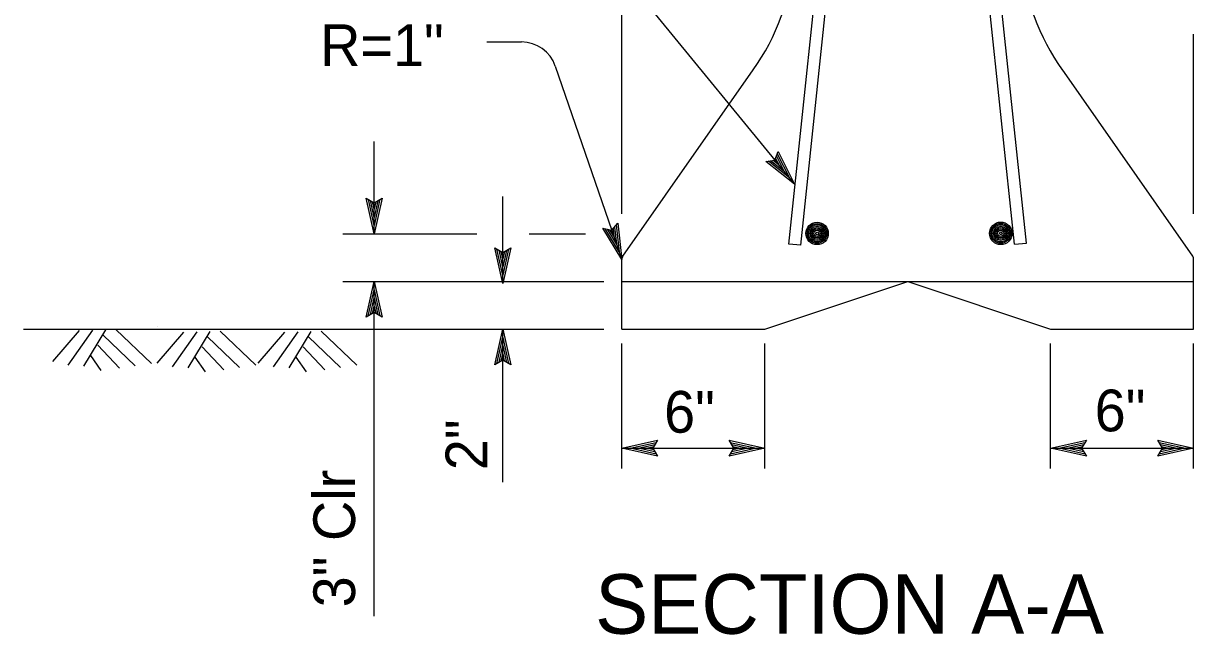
# Model space of a CAD drawing. Extents: x -894 to 866, y -476 to 714.
# Drawn here: x -704.2 to -507.7, y 112.9 to 215.5 of the extents above; entities that cross this region are included whole.
import ezdxf

# ---------------------------------------------------------------- set-up
doc = ezdxf.new("R2010")
doc.units = 0
for name, color, linetype in [('56 Stage 3 Anno', 7, 'Continuous'), ('57 Undefined', 7, 'Continuous'), ('60 Nongeo Data', 7, 'Continuous')]:
    doc.layers.add(name, color=color, linetype=linetype)

msp = doc.modelspace()

# ---------------------------------------------------------------- linework, layer by layer
at = {"layer": '56 Stage 3 Anno'}
for p, q in [((-604.79, 225.23), (-574.67, 188.51)), ((-603.68, 183.54), (-603.68, 219.97)), ((-626.38, 212.39), (-620.54, 212.39)), ((-507.69, 183.54), (-507.69, 213.71)), ((-614.87, 208.34), (-603.68, 175.87)), ((-645.28, 180.18), (-645.28, 195.7)), ((-577.97, 192.53), (-577.44, 194)), ((-577.86, 192.84), (-577.29, 191.71)), ((-577.71, 193.19), (-576.42, 190.65)), ((-577.58, 193.6), (-575.54, 189.57)), ((-577.44, 194), (-577.44, 194)), ((-577.44, 194), (-574.67, 188.51)), ((-579.5, 192.3), (-577.97, 192.53)), ((-574.67, 188.51), (-579.5, 192.3)), ((-579.5, 192.3), (-579.5, 192.3)), ((-575.55, 189.58), (-579.08, 192.35)), ((-576.42, 190.65), (-578.7, 192.43)), ((-577.29, 191.71), (-578.27, 192.48)), ((-574.67, 188.51), (-574.67, 188.51)), ((-645.28, 180.18), (-646.61, 186.18)), ((-646.61, 186.18), (-646.61, 186.18)), ((-646.61, 186.18), (-645.28, 185.38)), ((-645.29, 181.57), (-646.25, 185.95)), ((-645.28, 182.94), (-645.91, 185.77)), ((-645.28, 184.33), (-645.55, 185.54)), ((-645.28, 185.38), (-643.94, 186.18)), ((-643.94, 186.18), (-645.28, 180.18)), ((-644.3, 185.97), (-645.28, 181.56)), ((-644.66, 185.73), (-645.28, 182.94)), ((-645.01, 185.56), (-645.28, 184.33)), ((-643.94, 186.18), (-643.94, 186.18)), ((-623.68, 171.85), (-623.68, 186.45)), ((-603.68, 175.87), (-606.9, 181.11)), ((-606.9, 181.11), (-606.9, 181.11)), ((-606.9, 181.11), (-605.38, 180.78)), ((-604.14, 177.18), (-606.48, 181)), ((-604.58, 178.48), (-606.09, 180.95)), ((-605.03, 179.79), (-605.68, 180.84)), ((-605.38, 180.78), (-604.37, 181.98)), ((-605.17, 181.04), (-605.03, 179.79)), ((-604.9, 181.32), (-604.58, 178.48)), ((-604.64, 181.66), (-604.13, 177.17)), ((-604.37, 181.98), (-604.37, 181.98)), ((-604.37, 181.98), (-603.68, 175.87)), ((-650.55, 180.18), (-628.01, 180.18)), ((-645.28, 180.18), (-645.28, 180.18)), ((-619.26, 180.18), (-609.81, 180.18)), ((-623.68, 171.85), (-625.01, 177.85)), ((-625.01, 177.85), (-625.01, 177.85)), ((-625.01, 177.85), (-623.68, 177.05)), ((-623.69, 173.24), (-624.66, 177.61)), ((-623.68, 174.61), (-624.31, 177.43)), ((-623.68, 175.99), (-623.95, 177.2)), ((-623.68, 177.05), (-622.34, 177.85)), ((-622.34, 177.85), (-623.68, 171.85)), ((-622.7, 177.63), (-623.68, 173.23)), ((-623.06, 177.4), (-623.68, 174.61)), ((-623.41, 177.22), (-623.68, 175.99)), ((-622.34, 177.85), (-622.34, 177.85)), ((-603.68, 175.87), (-603.68, 175.87)), ((-650.55, 172.18), (-606.7, 172.18)), ((-646.62, 166.18), (-645.28, 172.18)), ((-645.28, 172.18), (-645.28, 172.18)), ((-645.28, 172.18), (-643.95, 166.18)), ((-645.28, 116.01), (-645.28, 172.18)), ((-623.68, 171.85), (-623.68, 171.85)), ((-646.27, 166.4), (-645.28, 170.8)), ((-645.91, 166.63), (-645.29, 169.42)), ((-645.29, 169.42), (-644.66, 166.59)), ((-645.28, 170.79), (-644.31, 166.42)), ((-645.56, 166.81), (-645.29, 168.04)), ((-645.29, 168.04), (-645.02, 166.83)), ((-645.28, 166.98), (-646.62, 166.18)), ((-646.62, 166.18), (-646.62, 166.18)), ((-643.95, 166.18), (-645.28, 166.98)), ((-643.95, 166.18), (-643.95, 166.18)), ((-704.17, 164.18), (-697.18, 164.18)), ((-700.97, 164.18), (-700.97, 164.18)), ((-681.67, 164.59), (-681.67, 164.59)), ((-628.24, 164.18), (-606.7, 164.18)), ((-625.02, 158.18), (-623.68, 164.18)), ((-623.68, 138.47), (-623.68, 164.18)), ((-623.68, 164.18), (-623.68, 164.18)), ((-623.68, 164.18), (-622.35, 158.18)), ((-624.67, 158.4), (-623.69, 162.8)), ((-624.31, 158.63), (-623.69, 161.42)), ((-623.69, 161.42), (-623.06, 158.59)), ((-623.68, 162.79), (-622.71, 158.42)), ((-603.68, 140.79), (-603.68, 161.77)), ((-579.68, 140.79), (-579.68, 161.77)), ((-531.69, 140.79), (-531.69, 161.77)), ((-507.69, 140.79), (-507.69, 161.77)), ((-623.96, 158.81), (-623.69, 160.04)), ((-623.69, 160.04), (-623.42, 158.83)), ((-623.68, 158.98), (-625.02, 158.18)), ((-625.02, 158.18), (-625.02, 158.18)), ((-622.35, 158.18), (-623.68, 158.98)), ((-622.35, 158.18), (-622.35, 158.18)), ((-603.68, 144.18), (-597.68, 145.51)), ((-597.68, 145.51), (-598.48, 144.18)), ((-597.68, 145.51), (-597.68, 145.51)), ((-584.88, 144.18), (-585.68, 145.52)), ((-585.68, 145.52), (-585.68, 145.52)), ((-585.68, 145.52), (-579.68, 144.18)), ((-531.69, 144.18), (-525.68, 145.51)), ((-525.69, 145.51), (-526.49, 144.18)), ((-525.69, 145.51), (-525.69, 145.51)), ((-512.89, 144.18), (-513.69, 145.52)), ((-513.69, 145.52), (-513.69, 145.52)), ((-513.69, 145.52), (-507.69, 144.18)), ((-603.68, 144.18), (-579.68, 144.18)), ((-597.68, 142.84), (-603.68, 144.18)), ((-603.68, 144.18), (-603.68, 144.18)), ((-597.9, 143.2), (-602.3, 144.18)), ((-602.29, 144.19), (-597.92, 145.15)), ((-600.92, 144.18), (-598.1, 144.81)), ((-598.13, 143.56), (-600.92, 144.18)), ((-599.54, 144.18), (-598.33, 144.45)), ((-598.31, 143.9), (-599.54, 144.18)), ((-598.48, 144.18), (-597.68, 142.84)), ((-579.68, 144.18), (-585.68, 142.85)), ((-585.68, 142.85), (-584.88, 144.18)), ((-585.47, 145.17), (-581.06, 144.18)), ((-581.08, 144.18), (-585.45, 143.21)), ((-582.45, 144.18), (-585.27, 143.56)), ((-585.23, 144.81), (-582.45, 144.18)), ((-585.06, 144.46), (-583.83, 144.19)), ((-583.83, 144.19), (-585.04, 143.92)), ((-579.68, 144.18), (-579.68, 144.18)), ((-531.69, 144.18), (-507.69, 144.18)), ((-525.69, 142.84), (-531.69, 144.18)), ((-531.69, 144.18), (-531.69, 144.18)), ((-525.9, 143.2), (-530.31, 144.18)), ((-530.29, 144.19), (-525.92, 145.15)), ((-528.92, 144.18), (-526.1, 144.81)), ((-526.14, 143.56), (-528.92, 144.18)), ((-527.54, 144.18), (-526.33, 144.45)), ((-526.31, 143.9), (-527.54, 144.18)), ((-526.49, 144.18), (-525.69, 142.84)), ((-507.69, 144.18), (-513.69, 142.85)), ((-513.69, 142.85), (-512.89, 144.18)), ((-513.47, 145.17), (-509.07, 144.18)), ((-509.08, 144.18), (-513.45, 143.21)), ((-510.45, 144.18), (-513.27, 143.56)), ((-513.23, 144.81), (-510.45, 144.18)), ((-513.06, 144.46), (-511.83, 144.19)), ((-511.83, 144.19), (-513.04, 143.92)), ((-507.69, 144.18), (-507.69, 144.18)), ((-597.68, 142.84), (-597.68, 142.84)), ((-585.68, 142.85), (-585.68, 142.85)), ((-525.69, 142.84), (-525.69, 142.84)), ((-513.69, 142.85), (-513.69, 142.85))]:
    msp.add_line(p, q, dxfattribs=at)
for centre, radius, start, end in [((-620.54, 206.39), 6, 18.9978, 90), ((-602.68, 175.87), 1, 145.0081, 180), ((-508.68, 175.87), 1, 0, 34.992)]:
    msp.add_arc(centre, radius, start, end, dxfattribs=at)
at = {"layer": '60 Nongeo Data'}
for p, q in [((-575.63, 178.46), (-565.07, 278.79)), ((-573.64, 178.25), (-563.08, 278.58)), ((-537.74, 178.42), (-548.29, 278.6)), ((-535.75, 178.63), (-546.3, 278.8)), ((-603.5, 176.44), (-581.61, 207.71)), ((-529.83, 207.81), (-507.87, 176.44)), ((-573.64, 178.25), (-575.63, 178.46)), ((-537.74, 178.42), (-535.75, 178.63)), ((-603.68, 164.18), (-603.68, 175.87)), ((-507.69, 164.18), (-507.69, 175.87)), ((-603.68, 172.18), (-507.69, 172.18)), ((-579.68, 164.18), (-555.69, 172.18)), ((-555.69, 172.18), (-531.69, 164.18)), ((-704.17, 164.18), (-628.24, 164.18)), ((-694.79, 163.97), (-699.29, 158.74)), ((-692.57, 164), (-696.73, 158.1)), ((-690.41, 164.08), (-694.08, 157.97)), ((-690.76, 163.17), (-685.43, 158.04)), ((-688.63, 164.11), (-682.67, 158.38)), ((-677.27, 163.69), (-681.77, 158.46)), ((-675.05, 163.73), (-679.21, 157.83)), ((-672.89, 163.8), (-676.57, 157.69)), ((-671.11, 163.84), (-665.15, 158.1)), ((-660.31, 163.69), (-664.81, 158.46)), ((-658.09, 163.73), (-662.25, 157.83)), ((-655.93, 163.8), (-659.6, 157.69)), ((-654.15, 163.84), (-648.19, 158.1)), ((-603.68, 164.18), (-579.68, 164.18)), ((-531.69, 164.18), (-507.69, 164.18)), ((-691.68, 161.49), (-688.03, 157.6)), ((-674.16, 161.21), (-670.51, 157.32)), ((-673.25, 162.89), (-667.91, 157.76)), ((-657.2, 161.21), (-653.55, 157.32)), ((-656.28, 162.89), (-650.95, 157.76)), ((-692.91, 159.73), (-691.18, 157.25)), ((-675.39, 159.45), (-673.67, 156.98)), ((-658.43, 159.45), (-656.7, 156.98))]:
    msp.add_line(p, q, dxfattribs=at)
msp.add_lwpolyline([(-704.17, 164.18), (-628.24, 164.18)], dxfattribs=at)
for centre, radius in [((-570.91, 180.25), 1.89), ((-570.91, 180.25), 1.66), ((-570.91, 180.25), 1.44), ((-570.91, 180.25), 1.21), ((-570.91, 180.25), 0.983), ((-570.91, 180.25), 0.756), ((-570.91, 180.25), 0.529), ((-540.07, 180.26), 1.89), ((-540.07, 180.26), 1.66), ((-540.07, 180.26), 1.44), ((-540.07, 180.26), 1.21), ((-540.07, 180.26), 0.983), ((-540.07, 180.26), 0.756), ((-540.07, 180.26), 0.529), ((-570.91, 180.25), 0.227), ((-540.07, 180.26), 0.227)]:
    msp.add_circle(centre, radius, dxfattribs=at)
for centre, start, end in [((-614.38, 230.65), 325.0077, 353.9904), ((-496.99, 230.65), 186.009, 214.992)]:
    msp.add_arc(centre, 40, start, end, dxfattribs=at)

# ---------------------------------------------------------------- texts
at = {"layer": '57 Undefined'}
for s, height, p in [('R=1"', 7, (-654.34, 208.35)), ('6"', 7, (-596.59, 146.79)), ('6"', 7, (-524.29, 147.02)), ('SECTION A-A', 10, (-608.18, 113.03))]:
    msp.add_text(s, height=height, dxfattribs=at).set_placement(p)
for s, p in [('2"', (-626.28, 140.49)), ('3" Clr', (-648.48, 117.47))]:
    msp.add_text(s, height=7, rotation=90, dxfattribs=at).set_placement(p)

doc.saveas('drawing.dxf')
